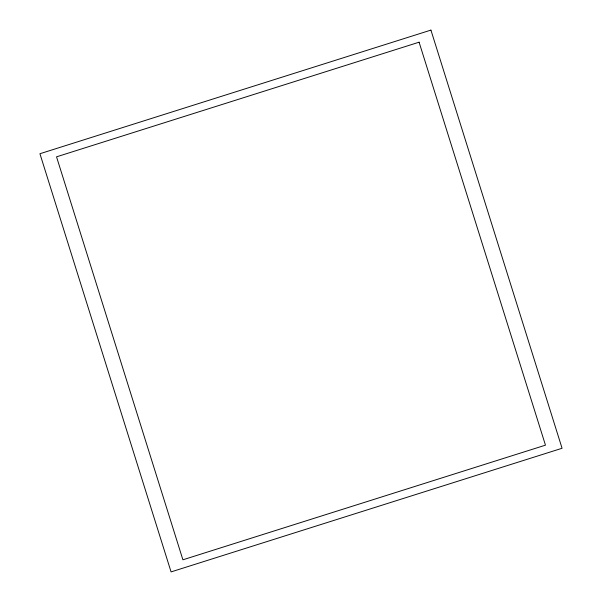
<?xml version="1.0" encoding="UTF-8"?>
<svg xmlns="http://www.w3.org/2000/svg" width="602" height="602" viewBox="0 0 602 602"><rect width="100%" height="100%" fill="white"/><g stroke="black" fill="none" stroke-linecap="round" stroke-linejoin="round"><path stroke-width="0.9" d="M430.927 30.1L39.928 153.728L171.073 571.9L562.072 448.272L430.927 30.1M419.09 42.2L56.535 156.836L182.91 559.8L545.465 445.164L419.09 42.2"/></g></svg>
